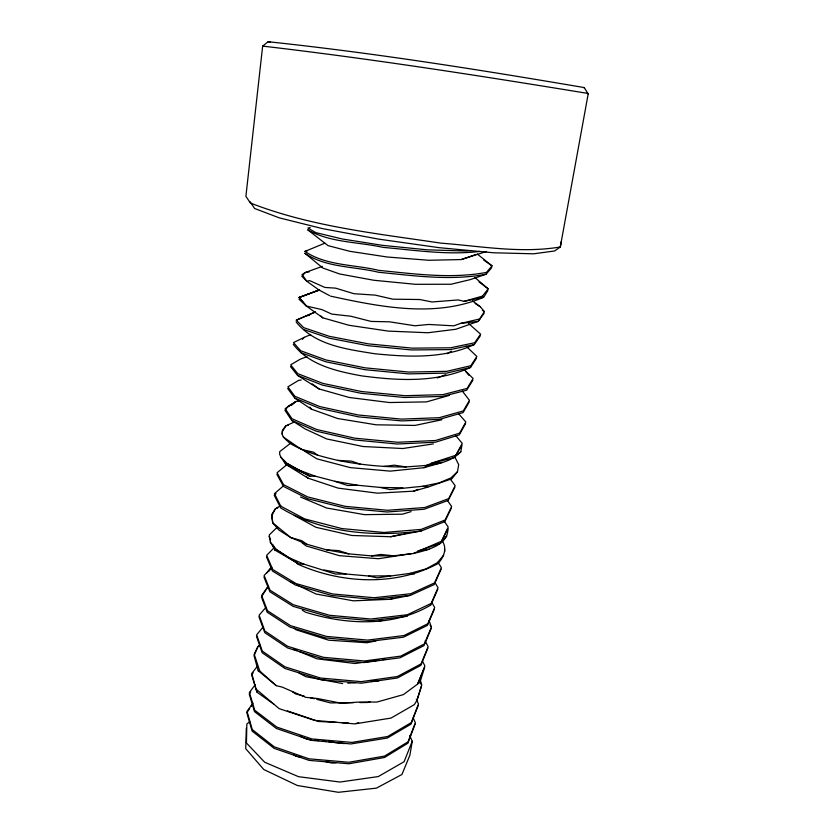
<?xml version="1.0" encoding="UTF-8"?>
<svg xmlns="http://www.w3.org/2000/svg" width="834" height="834" viewBox="0 0 834 834"><rect width="100%" height="100%" fill="white"/><g stroke="black" fill="none" stroke-linecap="round" stroke-linejoin="round"><path stroke-width="1.25" d="M294.944 561.24L297.582 564.055C340.981 583.633 395.097 586.448 437.902 563.628C443.813 557.414 447.608 548.334 442.02 540.578M426.226 465.56L431.887 463.068L454.322 457.71L461.963 445.054L460.816 451.809C446.93 466.248 424.631 465.205 406.137 466.946C383.181 467.155 360.278 464.84 337.76 460.368C321.163 456.448 304.327 452.153 289.659 443.125C286.729 439.82 281.173 437.089 282.226 431.845L285.853 425.82L293.516 422.369M246.311 728.176L245.728 748.671L263.763 769.501L297.331 785.492L338.396 792.3L376.415 788.14L401.967 774.463L409.921 755.083L412.236 741.259L409.734 735.578M282.173 434.347L282.434 430.208L285.853 425.82L288.324 425.204M588.231 94.106L584.238 87.57C479.31 69.743 373.913 52.917 268.11 41.731L262.658 46.099L245.894 196.344L250.377 203.016C311.197 226.723 376.958 233.551 441.071 243.163C480.613 246.134 520.76 253.63 560.302 246.979L561.418 241.172M290.649 443.188L279.744 451.58L279.671 454.217L280.745 457.011L286.104 464.548L308.1 478.184L338.093 488.119L377.427 493.175L413.57 491.163L427.748 487.15L451.892 478.758L457.48 471.679L458.679 464.642L455.197 457.678M413.195 553.547C426.174 550.377 448.296 545.697 447.931 528.631L441.561 541.183L413.195 553.547L393.627 555.798L371.495 555.903L348.695 553.859L326.647 549.867L306.881 544.268L290.753 537.555L279.171 530.236L272.749 522.887L271.623 515.996L275.345 508.823L280.829 505.54M257.362 666.293L251.785 673.424L255.892 688.926L279.171 708.66L314.637 720.399L354.794 723.891L391.052 718.074L414.362 704.605L416.948 700.362L421.681 685.016L419.95 678.928M416.948 700.362L421.441 686.465M415.113 724.11L407.868 743.219L384.464 757.522L348.873 763.767L309.06 760.379L274.178 748.39L252.087 731.053L246.833 712.768L249.647 708.535M418.261 705.376L410.912 724.204L387.32 738.038L350.885 743.949L310.988 740.311L276.325 728.447L254.464 711.6L249.199 693.909L250.711 691.928M412.236 741.259L404.094 761.703L378.271 776.569L339.959 782.042L298.562 776.694L264.712 762.255L246.447 743L246.843 724.016L249.741 721.629M427.873 648.112L420.868 665.355L397.484 677.959L361.32 683.202L320.892 679.72L284.967 668.493L262.189 652.73L256.465 636.279M429.093 620.569L431.387 627.178L424.412 643.921L400.685 656.129L364.375 660.987L323.498 657.338L287.667 646.319L264.858 630.994L259.124 615.2L265.952 607.34M431.136 628.669L423.953 645.652L399.997 657.807L363.832 662.571L323.238 658.923L287.636 647.976L264.795 632.683L258.936 616.701M434.431 609.039L427.456 625.375L403.541 637.176L366.908 641.711L326 637.979L289.971 627.095L267.214 612.219L261.417 596.946L267.85 586.813L261.615 595.434L267.433 610.686L290.503 625.646L326.511 636.425L367.606 640.105L403.99 635.539L427.8 623.749L434.691 607.538L431.585 602.085M437.767 589.221L430.949 604.952C393.283 627.356 346.1 624.822 305.546 612.198L302.283 610.186M441.123 569.215L434.222 584.561L410.401 595.361L390.375 599.292L353.376 600.824L316.034 594.016L296.873 584.863M451.392 508.042L444.856 521.604L421.191 530.997L390.656 536.731L351.75 535.47L315.909 527.276L294.204 515.402M454.884 487.254L448.212 500.4L424.152 509.251L387.08 511.993L345.005 508.073L307.777 498.711L283.539 486.462L276.867 474.337M304.139 450.871L316.847 458.836L350.311 467.624L390.26 471.127L423.953 467.707L442.573 462.411L431.887 463.068L455.906 455.228L462.244 443.427L455.906 435.765M465.56 423.641L459.253 434.91L435.411 442.208L397.411 444.022L354.533 439.935L315.992 431.105L291.671 420.367L284.947 410.286L288.314 406.21L296.007 401.467L298.509 401.185M469.188 402.019L463.078 412.601L439.247 419.398L401.707 420.909L358.683 416.885L319.651 408.368L294.767 398.11L287.688 388.519M298.937 299.208L306.37 306.026L322.737 317.806L349.029 325.291L388.248 331.098L428.05 332.745L455.875 329.253L478.132 321.392L484.366 311.614L480.374 306.776L472.565 300.949M472.857 380.179L466.748 390.176L442.5 396.421L404.448 397.495L361.028 393.294L322.466 385.12L297.498 375.363L290.461 366.522M487.9 290.597L483.616 297.3C435.056 318.056 380.168 306.87 330.493 296.122M293.255 344.306C309.424 365.344 337.113 371.349 361.789 375.894C398.694 380.711 435.723 382.931 470.584 367.44L476.558 358.12M251.055 706.429L252.462 704.313M296.08 321.872C315.033 345.537 346.892 349.196 374.831 353.762C408.18 357.025 443.083 358.985 474.306 344.557L480.301 335.841M252.983 703.229L247.01 711.329L252.254 729.541L274.209 746.805L308.997 758.815L348.883 762.266L384.526 756.094L408.076 741.801L415.353 722.682L413.205 717.97M266.984 572.885L270.789 567.735M484.085 313.334L478.132 321.392L460.483 323.456L453.779 325.833L428.551 324.457L414.998 325.781L389.509 321.82L371.12 321.424L350.843 316.232L331.724 314.084L321.945 309.623L306.37 306.026L299.156 297.467L318.953 289.961L329.451 295.559M255.35 684.61L249.387 692.46L254.724 710.214L276.846 727.102L311.843 738.924L351.927 742.406L387.695 736.495L411.287 722.598L418.501 703.938L416.322 699.319M253.192 672.84L251.597 674.873L257.06 692.23L273.833 704.167M322.289 266.39L305.275 272.52L301.825 276.304L306.797 281.246L309.654 280.62L324.895 287.449L335.612 288.147L353.95 293.714L375.269 295.132L392.877 299.187L419.679 299.521L432.075 301.971L458.252 299.938L464.142 301.335L482.459 296.112L488.192 288.856L474.775 277.43M443.646 555.163L437.402 562.669L426.059 568.882L410.172 573.365L377.145 577.847L368.743 576.023L345.985 574.021L335.581 574.073L304.306 564.274L288.22 557.362L276.711 549.804L270.331 542.163L269.236 534.969L277.493 526.963M263.012 627.199L256.653 634.789L262.283 651.083L284.915 666.814L320.537 678.042L361.216 681.649L397.391 676.52L421.087 663.874L428.123 646.642L425.111 640.908M268.757 571.311L271.175 568.465M486.076 274.25C450.475 280.933 414.154 275.752 378.49 272.259C354.419 266.296 325.698 267.818 304.744 253.171L322.821 268.006L339.511 273.948L373.778 280.255L415.426 284.311L451.1 284.238L470.053 279.671L486.076 274.25L491.758 267.631M477.204 253.963L492.05 265.869L486.41 272.426C450.798 279.036 414.477 273.854 378.813 270.372C354.679 264.472 326.042 265.89 304.963 251.399L324.916 243.153M302.429 339.323L304.233 337.353L310.738 334.59M271.79 567.339L264.128 575.47L270.07 590.211L293.234 604.702L329.513 615.294L370.796 619.026L407.378 614.731L431.168 603.43L438.017 587.709L434.879 582.403M274.313 547.552L266.671 555.319L272.718 569.518L296.06 583.581L332.558 593.954L374.059 597.728L410.776 593.725L434.597 582.883L441.374 567.683L437.975 562.189M446.847 536.064L441.561 541.183L448.202 527.067L444.001 520.864M457.48 471.679L450.933 477.913L439.122 482.896L422.817 486.264L390.072 489.568L380.387 487.442L357.233 485.211L334.799 481.291L314.898 476.068L298.697 469.98L287.052 463.433L280.745 457.011M276.044 493.676L274.23 495.271L280.683 507.896C322.32 533.26 373.747 537.054 421.191 530.997M283.57 485.722L274.438 493.676L280.808 506.196L304.723 518.915L341.898 528.589L384.036 532.488L421.17 529.402L445.095 520.009L451.653 506.467L447.41 500.463M259.801 645.109L257.873 646.704L254.203 654.2L259.739 670.984L276.252 685.652L282.205 687.112L305.776 697.36L317.608 698.538L341.575 703.291L358.088 702.103L376.989 702.04L403.395 694.618L419.95 682.358L424.642 667.377L417.782 683.64L424.892 665.918L422.65 661.498M287.021 464.569L277.076 472.732L283.56 484.658L307.663 496.908L345.078 506.342L387.435 510.293L424.704 507.52L448.661 498.638L455.156 485.659L450.527 479.446M290.972 405.48L296.007 401.467L285.155 408.639L291.994 418.741L316.691 429.51L354.825 438.184L397.839 442.27L435.536 440.498L459.576 433.19L465.841 422.004L458.606 413.737M455.906 455.228L460.816 451.809M259.968 645.318L257.873 646.704L254.026 655.67L258.175 670.734L276.252 685.652M447.076 353.741L451.517 351.229M423.953 467.707L426.132 466.529M304.233 337.353L293.474 342.607L300.688 350.76L326 359.965L364.885 367.815L408.577 372.058L446.711 371.338L470.835 365.719L476.85 356.431L466.018 346.162M296.299 320.152L315.221 312.031L296.299 320.152L303.649 327.626L329.169 336.279L368.305 343.858L412.236 348.143L450.516 347.788L474.671 342.764L480.592 334.132L468.698 323.602M288.314 406.21L292.682 404.396M277.753 507.833L275.345 508.823L271.821 514.422L272.749 522.887L290.753 537.555L301.804 540.693L306.881 544.268M413.57 491.163L418.188 489.329M437.235 377.979L445.721 374.664M390.375 599.292L392.772 598.364M306.975 356.66L300.157 359.235L290.67 364.833L297.738 373.642L322.925 383.411L361.508 391.532L404.99 395.712L442.906 394.638L467.071 388.425L473.139 378.511L464.048 369.566M319.599 289.93L299.156 297.467L306.37 306.026M299.156 297.467L318.473 290.336M370.15 701.613L367.731 702.478L360.027 702.572M480.103 251.388C447.837 255.371 415.249 250.19 383.077 247.375C358.161 241.797 330.264 242.819 307.683 229.798L328.012 245.623L349.717 251.295L387.132 256.997L428.78 260.281L461.306 259.562L475.317 254.683M440.581 543.33L417.667 551.066L429.103 549.325M461.306 259.562L486.576 251.451M270.331 542.163L275.22 550.263L276.711 549.804L298.541 563.815L304.306 564.274M411.099 511.628L402.426 514.192L364.521 514.641L326.584 508L300.542 497.033M378.97 621.32L382.712 620.235M449.234 395.41L426.497 401.894L389.374 402.53L349.31 397.484L319.068 388.946L297.498 375.363M356.191 723.401L358.662 722.755M304.963 251.399L307.319 250.836M470.584 367.44L446.67 373.1L408.577 373.882L365.031 369.702L325.979 361.82L300.521 352.542M460.483 323.456L480.009 318.88M390.656 536.731L401.779 534.302M404.25 533.76L410.432 532.405M474.306 344.557L450.308 349.592L411.485 349.946L367.898 345.672L329.169 338.156L303.576 329.472M441.874 419.773L414.978 425.423L376.134 424.808L337.572 418.501L311.405 409.15L294.767 398.11M376.009 640.887L367.096 642.743L328.721 640.199L295.997 629.764L294.079 628.169M464.142 301.335L483.616 297.3L482.459 296.112M310.258 227.609L307.913 228.005L315.794 232.623L342.19 238.962L382.389 245.332L427.279 249.825L466.154 251.034L471.262 250.502M309.091 271.915L305.275 272.52L302.044 274.553L306.797 281.246L318.953 289.961M371.495 555.903L380.679 554.464L393.627 555.798M411.193 553.682L378.438 558.717L339.292 555.653L306.203 545.947L302.189 542.976M433.419 443.886L402.832 448.525L363.051 446.513L326.709 438.945L305.015 428.895L291.671 420.367M361.289 662.634L354.94 663.51L317.003 658.818L299.291 651.562M363.832 662.279L379.084 660.174M382.9 659.652L385.433 659.298M383.671 466.487L394.336 465.184L406.137 466.946M407.242 616.295L370.734 620.642L329.482 616.951L293.161 606.37L269.872 591.786L263.94 577.003M410.401 595.361L373.079 599.354L331.786 595.486L295.57 585.082L272.457 571.04L266.473 556.862M336.165 762.683L332.38 763.089L326.146 761.922M301.23 380.064L298.718 380.304L287.897 386.851L294.861 396.306L319.756 406.575L358.14 414.978L401.383 419.116L439.226 417.688L463.297 410.933L469.469 400.362L462.411 391.188M347.83 683.192L355.576 682.629M371.057 681.482L378.803 680.919M314.898 476.068L310.092 476.266L286.104 464.548L283.716 460.42M357.233 485.211L347.726 485.534L334.799 481.291M307.027 315.565L309.55 315.481M353.606 702.645L330.493 702.906L316.784 699.372M368.743 576.023L390.635 575.804M380.387 487.442L402.832 487.817M262.658 46.099C371.547 58.807 480.061 75.769 588.272 93.491L560.302 246.979L554.631 250.971L533.604 253.807L493.509 252.775L439.018 247.656L378.584 239.118L322.278 228.568L279.129 217.81L254.599 208.469L250.085 201.776M336.728 722.4L318.567 721.473L287.376 710.87M341.919 722.671L348.404 723.005M337.76 460.368L351.541 461.15L360.392 464.236M326.647 549.867L338.76 550.607L348.695 553.859M310.936 739.727L307.079 739.268L300.042 736.172M314.793 740.175L318.64 740.623M322.497 741.072L326.355 741.52M328.93 741.822L344.348 743.615M410.172 573.365L414.415 574.011M258.175 670.734L259.739 670.984M422.817 486.264L427.748 487.15M323.988 569.987L345.985 574.021M342.67 683.578L305.911 676.718L299.177 673.174M301.178 757.251L296.185 756.313L293.943 755.041M268.11 41.731L270.466 42.221M304.316 696.171L295.601 693.93L292.494 691.803M310.55 697.777L314.293 698.736M293.38 649.144L296.925 650.593M290.107 581.632L294.611 583.779M298.697 469.98L310.092 476.266L306.797 474.442M287.052 463.433L303.513 472.607M272.645 544.539L275.22 550.263L298.541 563.815L288.22 557.362M475.203 303.534L480.374 306.776M299.906 448.212L302.023 449.536M482.333 310.248L484.366 311.614M283.279 436.995L301.408 449.411L313.647 452.216L317.723 455.291M483.772 260.104L492.05 265.869M312.187 383.859L319.068 388.946M479.008 281.892L488.192 288.856M306.255 476.485L308.1 478.184M320.923 316.013L322.737 317.806M465.695 371.411L468.875 375.31M309.914 407.18L311.405 409.15M430.052 624.979L431.387 627.178M420.492 682.806L421.681 685.016M284.509 461.306L286.104 464.548M269.038 536.523L270.581 539.963M274.303 547.907L275.22 550.263M255.892 688.926L257.06 692.23M584.238 87.57L584.363 88.414M444.512 549.022L444.762 551.378"/></g></svg>
